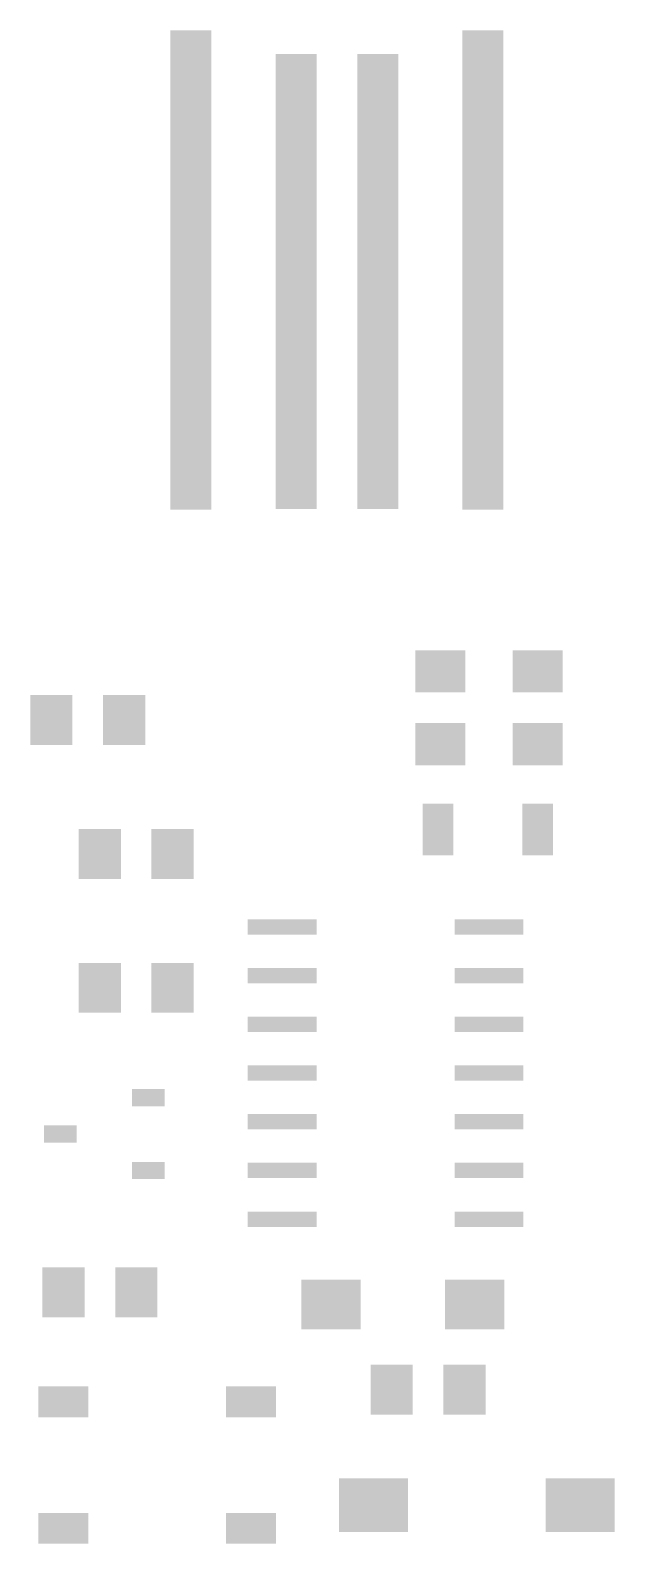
# Model space of a CAD drawing. Extents: x 0.7 to 16, y 1.4 to 40.8.
import ezdxf

# ---------------------------------------------------------------- set-up
doc = ezdxf.new("R2010")
doc.units = 0
doc.layers.add('Top_Paste', color=4, linetype='CONTINUOUS')

msp = doc.modelspace()

# ---------------------------------------------------------------- linework, layer by layer
at = {"layer": 'Top_Paste'}
for points in [[(4.385, 40.8448), (5.455, 40.8448), (4.385, 28.3448), (5.455, 28.3448)], [(12.005, 40.8448), (13.075, 40.8448), (12.005, 28.3448), (13.075, 28.3448)], [(7.1282, 40.2225), (8.1982, 40.2225), (7.1282, 28.3575), (8.1982, 28.3575)], [(9.2618, 40.2225), (10.3318, 40.2225), (9.2618, 28.3575), (10.3318, 28.3575)], [(10.78, 24.68), (12.08, 24.68), (10.78, 23.58), (12.08, 23.58)], [(13.32, 24.68), (14.62, 24.68), (13.32, 23.58), (14.62, 23.58)], [(0.725, 23.51), (1.825, 23.51), (0.725, 22.21), (1.825, 22.21)], [(2.625, 23.51), (3.725, 23.51), (2.625, 22.21), (3.725, 22.21)], [(10.78, 22.78), (12.08, 22.78), (10.78, 21.68), (12.08, 21.68)], [(13.32, 22.78), (14.62, 22.78), (13.32, 21.68), (14.62, 21.68)], [(10.97, 20.6775), (11.77, 20.6775), (10.97, 19.3275), (11.77, 19.3275)], [(13.57, 20.6775), (14.37, 20.6775), (13.57, 19.3275), (14.37, 19.3275)], [(1.99, 20.0175), (3.09, 20.0175), (1.99, 18.7175), (3.09, 18.7175)], [(3.89, 20.0175), (4.99, 20.0175), (3.89, 18.7175), (4.99, 18.7175)], [(6.4, 17.6625), (8.2, 17.6625), (6.4, 17.2625), (8.2, 17.2625)], [(11.8, 17.6625), (13.6, 17.6625), (11.8, 17.2625), (13.6, 17.2625)], [(1.99, 16.525), (3.09, 16.525), (1.99, 15.225), (3.09, 15.225)], [(3.89, 16.525), (4.99, 16.525), (3.89, 15.225), (4.99, 15.225)], [(6.4, 16.3925), (8.2, 16.3925), (6.4, 15.9925), (8.2, 15.9925)], [(11.8, 16.3925), (13.6, 16.3925), (11.8, 15.9925), (13.6, 15.9925)], [(6.4, 15.1225), (8.2, 15.1225), (6.4, 14.7225), (8.2, 14.7225)], [(11.8, 15.1225), (13.6, 15.1225), (11.8, 14.7225), (13.6, 14.7225)], [(6.4, 13.8525), (8.2, 13.8525), (6.4, 13.4525), (8.2, 13.4525)], [(11.8, 13.8525), (13.6, 13.8525), (11.8, 13.4525), (13.6, 13.4525)], [(3.385, 13.2375), (4.235, 13.2375), (3.385, 12.7875), (4.235, 12.7875)], [(1.085, 12.2875), (1.935, 12.2875), (1.085, 11.8375), (1.935, 11.8375)], [(6.4, 12.5825), (8.2, 12.5825), (6.4, 12.1825), (8.2, 12.1825)], [(11.8, 12.5825), (13.6, 12.5825), (11.8, 12.1825), (13.6, 12.1825)], [(3.385, 11.3375), (4.235, 11.3375), (3.385, 10.8875), (4.235, 10.8875)], [(6.4, 11.3125), (8.2, 11.3125), (6.4, 10.9125), (8.2, 10.9125)], [(11.8, 11.3125), (13.6, 11.3125), (11.8, 10.9125), (13.6, 10.9125)], [(6.4, 10.0425), (8.2, 10.0425), (6.4, 9.6425), (8.2, 9.6425)], [(11.8, 10.0425), (13.6, 10.0425), (11.8, 9.6425), (13.6, 9.6425)], [(1.0425, 8.5875), (2.1425, 8.5875), (1.0425, 7.2875), (2.1425, 7.2875)], [(2.9425, 8.5875), (4.0425, 8.5875), (2.9425, 7.2875), (4.0425, 7.2875)], [(7.7975, 8.27), (9.3475, 8.27), (7.7975, 6.97), (9.3475, 6.97)], [(11.5475, 8.27), (13.0975, 8.27), (11.5475, 6.97), (13.0975, 6.97)], [(9.61, 6.0475), (10.71, 6.0475), (9.61, 4.7475), (10.71, 4.7475)], [(11.51, 6.0475), (12.61, 6.0475), (11.51, 4.7475), (12.61, 4.7475)], [(0.9375, 5.48), (2.2375, 5.48), (0.9375, 4.68), (2.2375, 4.68)], [(5.8375, 5.48), (7.1375, 5.48), (5.8375, 4.68), (7.1375, 4.68)], [(8.7825, 3.0825), (10.5825, 3.0825), (8.7825, 1.6825), (10.5825, 1.6825)], [(14.1825, 3.0825), (15.9825, 3.0825), (14.1825, 1.6825), (15.9825, 1.6825)], [(0.9375, 2.18), (2.2375, 2.18), (0.9375, 1.38), (2.2375, 1.38)], [(5.8375, 2.18), (7.1375, 2.18), (5.8375, 1.38), (7.1375, 1.38)]]:
    msp.add_solid(points, dxfattribs=at)

doc.saveas('drawing.dxf')
